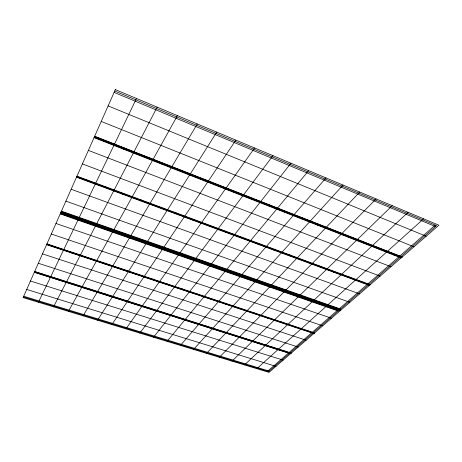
<?xml version="1.0" encoding="UTF-8"?>
<svg xmlns="http://www.w3.org/2000/svg" width="462" height="462" viewBox="0 0 462 462"><rect width="100%" height="100%" fill="white"/><g stroke="black" fill="none" stroke-linecap="round" stroke-linejoin="round"><path stroke-width="0.69" d="M42.429 274.751L42.77 274.012M55.03 247.499L55.405 246.679M85.915 180.688L86.4 179.643M104.008 141.557L104.556 140.367M38.421 302.258L136.469 98.47M58.374 279.81L58.732 279.088M71.749 253.055L72.153 252.252M104.499 187.555L105.013 186.532M123.654 149.249L124.232 148.088M53.523 306.849L157.155 107.144M74.076 284.8L74.457 284.09M88.207 258.529L88.629 257.738M122.753 194.3L123.296 193.301M142.925 156.803L143.538 155.659M68.411 311.376L177.425 115.639M89.547 289.714L89.946 289.016M104.406 263.912L104.857 263.138M140.691 200.93L141.256 199.942M161.844 164.206L162.485 163.092M83.091 315.841L197.291 123.966M104.787 294.56L105.209 293.872M120.357 269.219L120.825 268.457M158.316 207.438L158.905 206.474M180.405 171.477L181.075 170.391M97.569 320.247L216.77 132.126M119.814 299.33L120.253 298.654M136.065 274.44L136.55 273.689M175.635 213.837L176.247 212.895M198.631 178.615L199.33 177.552M111.844 324.59L235.863 140.13M134.615 304.031L135.077 303.372M151.53 279.579L152.038 278.846M192.66 220.126L193.295 219.202M216.522 185.626L217.25 184.581M125.93 328.869L254.585 147.973M149.209 308.668L149.682 308.015M166.765 284.644L167.29 283.922M209.396 226.311L210.054 225.404M234.095 192.51L234.84 191.482M139.819 333.096L272.95 155.671M163.594 313.236L164.085 312.601M181.768 289.634L182.317 288.923M225.849 232.386L226.53 231.502M251.351 199.266L252.125 198.262M153.523 337.26L290.962 163.225M177.778 317.741L178.286 317.111M196.552 294.548L197.112 293.849M242.03 238.369L242.735 237.497M268.307 205.908L269.098 204.926M167.042 341.372L308.639 170.628M191.759 322.181L192.284 321.564M211.117 299.388L211.694 298.706M257.94 244.248L258.668 243.393M284.962 212.428L285.776 211.469M180.382 345.432L325.987 177.899M205.544 326.565L206.087 325.958M225.468 304.158L226.062 303.488M273.591 250.029L274.336 249.191M301.328 218.838L302.165 217.897M193.543 349.434L343.012 185.037M219.138 330.879L219.693 330.284M239.605 308.859L240.217 308.2M288.993 255.717L289.755 254.897M317.411 225.138L318.266 224.214M206.531 353.384L359.725 192.042M232.548 335.141L233.119 334.552M253.54 313.49L254.169 312.843M304.14 261.313L304.92 260.51M333.218 231.329L334.095 230.423M219.352 357.282L376.132 198.92M245.772 339.339L246.356 338.762M267.279 318.058L267.92 317.423M319.046 266.822L319.848 266.031M348.758 237.416L349.653 236.527M232.005 361.134L392.25 205.671M258.818 343.485L259.419 342.919M280.821 322.563L281.479 321.933M333.72 272.239L334.534 271.465M364.039 243.399L364.951 242.533M244.49 364.928L408.079 212.306M271.691 347.574L272.303 347.014M294.167 326.998L294.843 326.386M348.157 277.575L348.989 276.813M379.065 249.284L379.995 248.429M256.82 368.682L423.625 218.821M284.39 351.605L285.014 351.056M307.328 331.375L308.015 330.769M362.37 282.831L363.219 282.08M393.843 255.07L394.791 254.233M267.544 371.269L435.296 225.104M23.395 296.927L268.555 371.581L436.561 225.635L114.732 91.008M23.695 296.257L269.132 371.078M26.709 289.46L275.964 366.343M30.446 281.04L283.154 360.117M34.696 271.448L291.303 353.06M34.586 271.696L291.095 353.239M34.367 272.187L290.673 353.603M34.315 272.314L290.569 353.696M38.329 263.265L298.227 347.066M42.492 253.881L306.133 340.217M46.933 243.861L314.535 332.94M46.812 244.132L314.304 333.137M46.691 244.41L314.073 333.339M46.57 244.687L313.842 333.535M51.305 234.015L322.753 325.82M55.971 223.487L331.491 318.254M61.238 211.608L340.176 309.361M61.036 212.07L339.795 309.696M60.828 212.537L340.534 310.418M60.62 213.005L339.027 310.36M60.412 213.467L338.646 310.689M60.21 213.929L338.265 311.024M61.446 211.14L340.563 309.026M65.887 201.137L349.901 302.304M71.154 189.253L359.609 293.896M76.496 177.212L369.398 285.424M76.963 176.155L370.253 284.684M76.808 176.507L369.964 284.927M76.652 176.859L369.681 285.175M82.392 163.918L380.128 276.126M88.392 150.398L390.979 266.73M94.577 136.452L402.096 257.103M94.219 137.254L401.455 257.652M94.04 137.653L401.137 257.929M94.664 136.25L402.252 256.964M101.236 121.437L413.981 246.806M108.12 105.913L426.183 236.238M114.12 92.388L435.487 226.565M115.35 89.616L23.1 297.597L268.994 372.384L438.9 225.225L115.35 89.616"/></g></svg>
